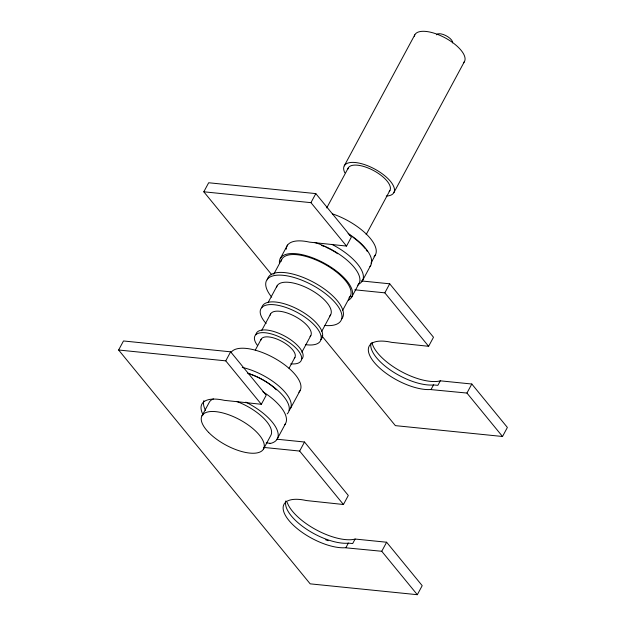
<?xml version="1.0" encoding="UTF-8"?>
<svg xmlns="http://www.w3.org/2000/svg" width="626" height="626" viewBox="0 0 626 626"><rect width="100%" height="100%" fill="white"/><g stroke="black" fill="none" stroke-linecap="round" stroke-linejoin="round"><path stroke-width="0.94" d="M287.232 502.475A42.278 17.465 28.3 0 0 314.909 529.111A42.278 17.465 28.3 0 0 353.4 539.455L355.114 539.041L386.618 542.233L422.198 585.662L417.323 594.7L310.183 583.847L118.619 350.012L123.486 340.967L230.634 351.82L266.207 395.249L261.339 404.286L224.264 400.335A40.588 16.769 28.3 0 0 203.137 414.874M271.778 274.775L203.802 191.799L208.677 182.753L315.817 193.606L351.397 237.035L346.53 246.073L309.455 242.121A40.588 16.769 28.3 0 0 286.223 249.195M280.26 258.561L287.561 245.001M118.619 350.012L225.759 360.858L230.634 351.82M203.802 191.799L310.95 202.652L315.817 193.606M273.719 274.274L281.747 259.36M201.979 415.82L209.287 402.26A34.954 14.437 28.3 0 1 213.466 398.903M268.038 302.655L277.028 285.965M344.245 165.89L414.827 34.798M326.725 207.942L348.212 168.026M261.629 330.614L270.589 313.978M255.283 350.13L261.159 339.222M289.048 368.284L294.924 357.368M301.849 352.235L310.809 335.599M366.147 234.609L389.928 190.445M393.895 192.581L464.484 61.489M321.67 331.483L330.653 314.792M263.554 448.92L270.855 435.36A34.954 14.437 28.3 0 0 237.019 401.579M342.688 310.285L350.27 296.192M290.409 408.567L300.144 390.483M351.765 296.99L359.066 283.429M370.921 263.194L375.389 254.899M277.31 438.826L285.589 423.458M362.501 280.62L370.78 265.252M263.804 447.426L299.651 451.056L304.518 442.019L348.306 495.463L343.439 504.501L306.364 500.55A40.588 16.769 28.3 0 0 288.915 520.472A40.588 16.769 28.3 0 0 345.129 547.742L381.75 551.271L417.323 594.7M354.809 289.799L384.841 292.843L389.708 283.805L433.497 337.25L428.622 346.295L391.555 342.344A40.588 16.769 28.3 0 0 374.105 362.258A40.588 16.769 28.3 0 0 430.32 389.536L466.941 393.058L502.514 436.486L507.381 427.448L471.808 384.02L440.297 380.827L438.583 381.242A42.278 17.465 28.3 0 1 398.496 369.989A42.278 17.465 28.3 0 1 371.899 342.375M345.904 547.64L348.338 543.125L352.673 543.564L355.114 539.041M431.095 389.427L433.528 384.912L437.864 385.35L440.297 380.827M381.75 551.271L386.618 542.233M466.941 393.058L471.808 384.02M433.528 384.912L432.754 385.013A40.588 16.769 28.3 0 1 391.258 370.662A40.588 16.769 28.3 0 1 370.952 343.353M348.338 543.125L347.563 543.227A40.588 16.769 28.3 0 1 305.363 528.391A40.588 16.769 28.3 0 1 285.965 500.847M361.061 280.902L389.708 283.805M502.514 436.486L395.366 425.633L321.834 335.872M276.833 439.209L304.518 442.019M266.238 442.903L270.581 443.341M310.95 202.652L346.53 246.073M384.841 292.843L428.622 346.295M225.759 360.858L261.339 404.286M299.651 451.056L343.439 504.501M266.113 323.501A33.827 13.975 28.3 0 1 273.719 304.69A33.827 13.975 28.3 0 1 316.764 327.828A33.827 13.975 28.3 0 1 305.402 344.621M257.576 345.599A26.214 10.83 28.3 0 1 265.901 332.829A26.214 10.83 28.3 0 1 298.156 350.537A26.214 10.83 28.3 0 1 290.769 363.823M271.7 297.123A42.278 17.465 28.3 0 1 283.312 275.323A42.278 17.465 28.3 0 1 335.982 303.633A42.278 17.465 28.3 0 1 324.362 325.434M260.815 340.208A19.171 7.919 28.3 0 1 281.763 341.303A19.171 7.919 28.3 0 1 294.29 358.205M279.439 263.045A40.588 16.769 28.3 0 1 323.9 262.983A40.588 16.769 28.3 0 1 348.502 300.167M281.051 261.371A38.898 16.073 28.3 0 1 323.572 263.593A38.898 16.073 28.3 0 1 348.995 297.89M247.481 373.057A39.461 16.299 28.3 0 1 287.162 413.896M332.359 213.826A41.433 17.113 28.3 0 1 374.027 256.707M255.94 334.527A26.214 10.83 28.3 0 1 284.595 336.021A26.214 10.83 28.3 0 1 301.732 359.136M230.994 352.508A39.461 16.299 28.3 0 1 276.05 359.097A39.461 16.299 28.3 0 1 298.845 392.205M344.832 172.815A28.186 11.644 28.3 0 1 357.97 162.893A28.186 11.644 28.3 0 1 390.092 180.914A28.186 11.644 28.3 0 1 386.265 196.055M347.79 169.247A23.678 9.781 28.3 0 1 373.675 170.601A23.678 9.781 28.3 0 1 389.145 191.478M331.843 244.328A42.278 17.465 28.3 0 1 359.105 283.922M321.42 245.423A29.876 12.34 28.3 0 1 324.057 246.417M325.817 247.153A29.876 12.34 28.3 0 1 330.199 249.25M331.068 249.704A29.876 12.34 28.3 0 1 337.68 253.741M436.58 34.829A9.022 3.725 28.3 0 1 445.751 35.541A9.022 3.725 28.3 0 1 452.629 42.904M315.042 242.583A40.588 16.769 28.3 0 1 350.709 263.538A40.588 16.769 28.3 0 1 357.728 285.198M276.481 287.537A30.439 12.575 28.3 0 1 309.753 289.282A30.439 12.575 28.3 0 1 329.652 316.114M261.762 307.804A33.827 13.975 28.3 0 1 298.727 309.745A33.827 13.975 28.3 0 1 320.841 339.566M245.83 402.119A42.278 17.465 28.3 0 1 269.837 443.584M262.904 391.735A42.278 17.465 28.3 0 1 284.728 424.725M267.302 279.83A42.278 17.465 28.3 0 1 312.703 281.817A42.278 17.465 28.3 0 1 341.686 318.955M270.182 315.16A22.833 9.429 28.3 0 1 295.136 316.466A22.833 9.429 28.3 0 1 310.058 336.592M242.278 367.439A39.461 16.299 28.3 0 1 280.346 387.377A39.461 16.299 28.3 0 1 289.11 410.28M248.358 373.605A29.876 12.34 28.3 0 1 273.836 387.517M274.478 388.097A29.876 12.34 28.3 0 1 276.277 389.849M348.095 233.529A42.278 17.465 28.3 0 1 369.919 266.519M349.292 234.727A41.433 17.113 28.3 0 1 350.756 235.72M352.892 237.231A41.433 17.113 28.3 0 1 354.269 238.263M354.942 238.78A41.433 17.113 28.3 0 1 365.036 248.42M366.046 249.704A41.433 17.113 28.3 0 1 367.392 251.597M414.326 36.253A28.186 11.644 28.3 0 1 445.133 37.865A28.186 11.644 28.3 0 1 463.553 62.717M205.571 410.351A40.588 16.769 28.3 0 1 203.873 400.632M328.157 540.7A42.278 17.465 28.3 0 1 325.676 539.8M208.638 432.409A34.954 14.437 28.3 0 0 262.404 450.438A34.954 14.437 28.3 0 0 227.261 414.263A34.954 14.437 28.3 0 0 208.638 432.409"/></g></svg>
